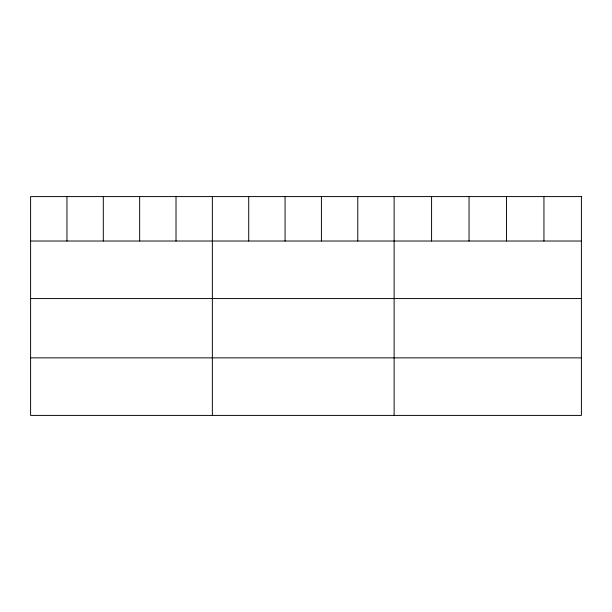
<?xml version="1.0" encoding="UTF-8"?>
<svg xmlns="http://www.w3.org/2000/svg" width="612" height="612" viewBox="0 0 612 612"><rect width="100%" height="100%" fill="white"/><g stroke="black" fill="none" stroke-linecap="round" stroke-linejoin="round"><path stroke-width="0.92" d="M30.6 241.021L581.4 241.021M30.6 298.572L581.4 298.572M30.6 357.859L581.4 357.859M543.946 196.59L543.946 241.021M506.491 196.59L506.491 241.021M469.037 196.59L469.037 241.021M431.582 196.59L431.582 241.021M394.128 196.59L394.128 415.41M357.775 196.59L357.775 241.021M321.422 196.59L321.422 241.021M285.07 196.59L285.07 241.021M248.717 196.59L248.717 241.021M212.364 196.59L212.364 415.41M176.011 196.59L176.011 241.021M139.658 196.59L139.658 241.021M103.306 196.59L103.306 241.021M66.953 196.59L66.953 241.021M581.4 196.59L30.6 196.59L30.6 415.41L581.4 415.41L581.4 196.59"/></g></svg>
